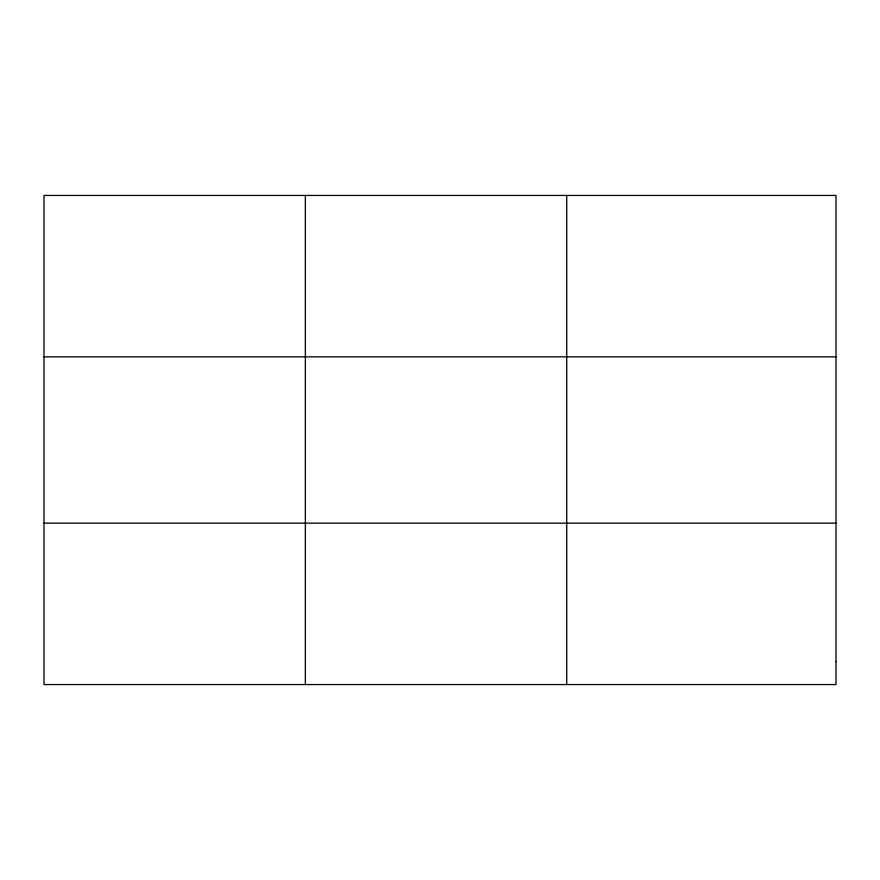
<?xml version="1.0" encoding="UTF-8"?>
<svg xmlns="http://www.w3.org/2000/svg" width="880" height="880" viewBox="0 0 880 880"><rect width="100%" height="100%" fill="white"/><g stroke="black" fill="none" stroke-linecap="round" stroke-linejoin="round"><path stroke-width="1.32" d="M305.36 195.437L305.36 684.563M566.72 195.437L566.72 684.563M44 356.851L836 356.851M44 523.149L836 523.149M836 661.507L836 684.563L44 684.563L44 195.437L836 195.437L836 661.507"/></g></svg>
